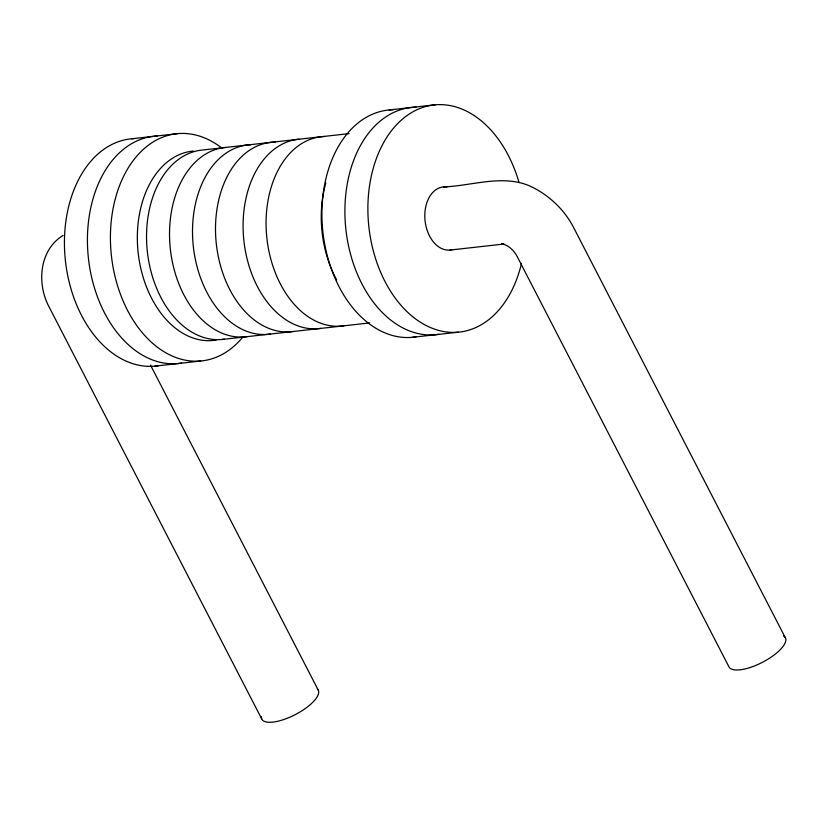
<?xml version="1.0" encoding="UTF-8"?>
<svg xmlns="http://www.w3.org/2000/svg" width="827" height="827" viewBox="0 0 827 827"><rect width="100%" height="100%" fill="white"/><g stroke="black" fill="none" stroke-linecap="round" stroke-linejoin="round"><path stroke-width="1.24" d="M63.141 235.395C39.334 249.816 36.729 283.227 48.721 306.228L261.663 718.808M131.658 138.781L177.64 133.643M389.135 109.97L435.105 104.822M349.035 133.623L202.553 150.018A95.229 65.209 83.6 0 0 147.433 252.38A95.229 65.209 83.6 0 0 224.251 339.194M443.468 186.923C471.638 185.951 501.358 174.435 528.825 185.558C547.267 193.745 562.836 207.918 572.604 225.585L785.547 638.155M449.898 250.085L502.847 244.151M221.843 339.483L369.607 322.943M154.804 366.144L200.785 360.996M412.28 337.333L458.251 332.185M503.994 243.996L501.638 243.717C508.512 245.112 513.898 250.364 517.102 256.391L728.794 666.521A31.746 11.268 -27.3 0 0 764.975 660.938A31.746 11.268 -27.3 0 0 783.51 635.911M150.493 365.089L318.416 690.442M293.213 331.482A95.229 65.209 83.6 0 1 216.126 242.011A95.229 65.209 83.6 0 1 275.164 142.11M320.804 328.391A95.229 65.209 83.6 0 1 243.986 241.567A95.229 65.209 83.6 0 1 299.105 139.205M270.222 334.056A95.229 65.209 83.6 0 1 193.218 245.474A95.229 65.209 83.6 0 1 250.953 144.715M247.242 336.62A95.229 65.209 83.6 0 1 170.424 249.806A95.229 65.209 83.6 0 1 225.544 147.444M216.26 340.031A95.229 65.209 83.6 0 1 138.347 254.292A95.229 65.209 83.6 0 1 193.363 151.041M242.321 337.705A114.271 78.255 83.6 0 1 138.574 328.03A114.271 78.255 83.6 0 1 122.634 178.394A114.271 78.255 83.6 0 1 222.132 148.281M181.589 363.094A114.271 78.255 83.6 0 1 88.375 257.869A114.271 78.255 83.6 0 1 157.182 136.041M158.598 365.668A114.271 78.255 83.6 0 1 65.385 260.433A114.271 78.255 83.6 0 1 134.201 138.616M336.682 279.908A95.229 65.209 83.6 0 1 325.838 182.912M416.064 336.847A114.271 78.255 83.6 0 1 322.757 230.692A114.271 78.255 83.6 0 1 392.949 109.764M343.784 325.817A95.229 65.209 83.6 0 1 266.78 237.235A95.229 65.209 83.6 0 1 324.515 136.486M439.054 334.273A114.271 78.255 83.6 0 1 345.748 228.118A114.271 78.255 83.6 0 1 415.94 107.19M521.496 263.389A114.271 78.255 83.6 0 1 402.17 306.652A114.271 78.255 83.6 0 1 396.526 124.784A114.271 78.255 83.6 0 1 518.974 182.281M317.268 688.829A31.746 11.268 -27.3 0 1 294.174 715.169A31.746 11.268 -27.3 0 1 261.373 716.761M452.142 249.702A31.746 21.74 83.6 0 1 424.954 219.631A31.746 21.74 83.6 0 1 446.9 187.005"/></g></svg>
